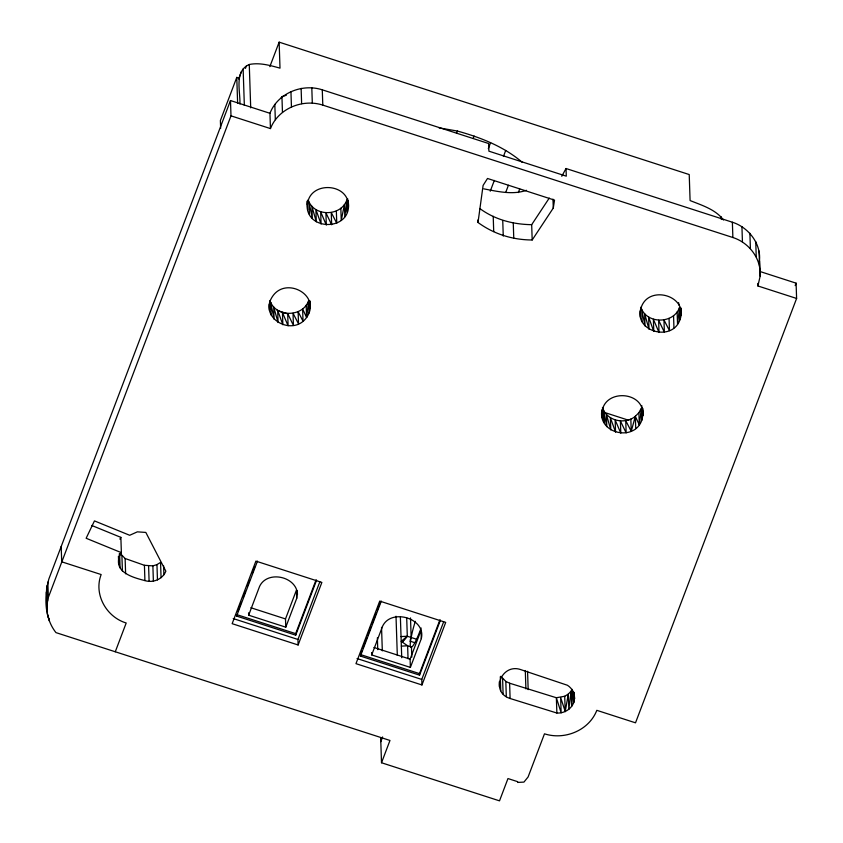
<?xml version="1.0" encoding="UTF-8"?>
<svg xmlns="http://www.w3.org/2000/svg" width="843" height="843" viewBox="0 0 843 843"><rect width="100%" height="100%" fill="white"/><g stroke="black" fill="none" stroke-linecap="round" stroke-linejoin="round"><path stroke-width="1.26" d="M573.809 692.609L573.609 702.841C570.985 709.458 563.883 713.484 556.875 713.03L510.11 698.499C489.498 691.998 501.901 662.651 521.037 669.711L567.413 685.254C573.219 688.847 576.064 696.381 573.609 702.841L573.229 691.365M307.611 200.75C301.383 231.983 353.607 232.626 348.159 201.34M347.738 200.486L347.242 212.32L346.831 200.086C340.888 216.83 313.533 216.893 308.169 199.78M642.218 408.592L641.734 420.425C634.052 441.995 597.761 433.492 601.86 410.362M680.449 307.906L679.953 319.739C672.124 342.743 632.398 331.025 641.26 307.252C649.11 284.228 688.847 295.946 679.953 319.739L679.542 307.505C673.61 324.249 646.244 324.313 640.88 307.2M759.901 271.478L796.098 283.164L796.603 298.454L635.517 722.82L596.823 710.333C588.994 730.502 564.631 740.344 544.483 733.821L528.097 776.972L523.946 782.093L517.676 782.43L517.634 781.672L507.971 778.553L499.509 800.85L381.51 762.757L389.972 740.46L55.975 632.619C44.236 617.93 44.068 596.243 48.905 578.878L230.487 100.549L269.939 113.289L270.455 128.589L230.993 115.849L230.487 100.549M572.818 691.313L571.67 706.392L571.164 691.102L572.134 689.321M269.317 304.228L269.518 310.35L270.772 302.837L274.101 319.223L273.701 306.989L278.074 322.521L277.674 310.298L282.848 324.745L282.447 312.511L288.095 325.756L287.684 313.533L293.427 325.461L293.027 313.238L298.527 323.891L298.116 311.668L303.016 321.162L302.616 308.938L306.599 317.453C321.794 295.84 286.652 276.051 272.763 296.083C257.568 317.695 292.7 337.485 306.599 317.453L308.612 300.772C302.679 317.526 275.303 317.6 269.939 300.477M346.831 200.086L344.829 216.756L344.418 204.533L341.236 220.476L340.835 208.253M642.598 408.233L642.84 415.567L641.734 420.425L641.323 408.191L638.91 412.649L635.327 416.347L639.31 424.872L641.881 405.768M679.542 307.505L677.54 324.176L677.129 311.942M478.013 222.489L483.102 185.407L487.507 178.474L554.525 200.118L553.282 208.063L532.186 239.981C512.555 239.918 493.893 234.101 478.013 222.489L477.928 219.939M230.993 115.849L48.346 597.413L47.082 604.073L47.029 610.838M556.875 713.03L556.359 697.741L561.143 712.809L560.637 697.519L565.231 711.566L568.319 694.052L571.164 691.102L568.825 709.353L568.319 694.052L564.715 696.265L556.359 697.741L509.604 683.209L505.811 681.418L500.847 676.286M421.31 638.625C426.305 618.319 391.247 607.961 382.627 626.138L371.7 654.927L410.383 667.414L421.31 638.625L421.036 630.374L410.109 659.152L410.383 667.414M248.58 612.84L248.653 615.2L285.777 627.181L296.704 598.404L297.379 590.954M119.421 556.201C113.826 572.45 133.236 577.603 144.922 580.595C153.004 583.208 162.688 579.246 165.86 571.196L145.828 532.428L137.346 531.849L129.685 535.284L94.458 520.9L86.144 538.266L121.371 552.66L119.421 556.201L119.337 553.651M759.079 263.364C762.483 245.334 749.332 227.589 732.367 222.215L566.032 168.516L561.775 176.282M796.603 298.454L757.91 285.967L760.133 276.219L759.627 260.93M631.238 431.31L635.327 416.347C624.958 424.967 606.465 420.878 602.503 407.496L603.894 422.48L603.493 410.256L606.802 426.632L606.391 414.408L610.796 429.941L610.385 417.717L615.559 432.164L615.158 419.93L620.806 433.176L620.395 420.942L626.149 432.88L625.738 420.657L631.238 431.31L630.838 419.087M239.949 104.068C240.413 91.36 234.006 71.149 249.265 64.49C259.57 62.371 270.108 65.406 280.002 68.146L279.138 42.15L689.226 174.554L690.09 200.55C701.85 205.302 715.633 209.422 723.494 220.012M239.096 78.146L236.778 77.398L220.392 120.549L220.645 128.326M238.601 79.021L241.404 71.655M245.45 68.378L246.367 65.965M269.844 66.639L279.138 42.15M115.28 651.765L126.197 622.998C106.408 617.034 93.478 594.304 101.16 574.547L61.708 561.807L61.191 546.506M237.958 610.901L241.203 602.345M243.058 597.466L245.366 591.354M247.22 586.475L249.539 580.363M252.32 573.04L254.639 566.928M316.578 580.216L295.714 635.169L236.609 616.085L257.473 561.132M248.653 615.2L259.581 586.412C267.305 569.847 296.915 576.412 297.495 594.494M456.506 133.436L457.412 131.044C480.563 137.441 503.798 146.513 522.217 162.288M285.777 627.181L285.503 618.931L296.43 590.142L296.704 598.404M473.218 138.421L474.124 136.029M295.714 635.169L295.672 633.641L316.062 579.9M298.116 644.979L321.868 582.418L255.903 561.111L232.152 623.683L298.116 644.979L297.937 639.468L319.824 581.818M488.329 148.631L490.605 142.636M490.236 191.203L494.335 180.413M503.44 156.429L505.716 150.433M505.695 192.457L508.424 185.27M518.329 192.573L519.699 188.98M440.415 620.195L419.551 675.148L360.446 656.075L361.784 650.88M362.711 648.436L366.884 637.445M367.811 635L371.057 626.454M371.984 624.01L376.157 613.019M377.084 610.574L380.33 602.028M360.446 656.075L381.31 601.112M410.246 639.879L411.152 637.487L410.509 617.93M380.815 741.65L382.596 736.951M419.551 675.148L419.498 673.62L439.898 619.89M421.953 684.959L445.705 622.397L379.729 601.091L355.978 663.662L421.953 684.959L421.774 679.447L443.66 621.797M795.17 285.608L796.098 283.164M269.939 113.289C277.811 93.151 302.131 83.246 322.279 89.822L488.645 143.531L488.898 151.171L566.285 176.166L566.032 168.516M270.455 128.589C278.316 108.452 302.637 98.547 322.795 105.112L732.883 237.515C749.195 242.742 761.471 258.812 760.133 276.219M119.885 539.13L120.865 537.37L91.708 525.452M281.046 98.262L281.962 96.618L286.325 95.259M532.186 239.981L531.68 224.681L549.257 198.084M402.343 642.176L407.306 636.244L406.695 617.824M401.974 642.018L407.306 636.244L417.264 639.458M120.17 553.377L125.122 558.509L144.416 565.295L152.878 565.874L156.956 564.62L160.56 562.407L161.066 577.697M526.443 190.307C512.734 195.123 497.633 191.487 483.777 188.853M401.026 636.581L407.306 636.244L401.194 641.354L407.622 645.791L411.468 647.045L411.805 657.129M401.352 646.138L407.622 645.791L408.044 658.689M439.077 127.873L457.412 131.044M479.751 208.495C494.915 219.675 513.018 224.396 531.68 224.681M603.788 412.227L628.688 420.267M277.147 310.435L288.411 314.07M409.793 641.08L414.672 642.661M250.856 607.74L285.503 618.931M373.923 647.477L410.109 659.152M295.672 633.641L236.567 614.558L236.609 616.085M360.393 654.537L419.498 673.62M233.216 618.572L297.937 639.468M357.042 658.552L421.774 679.447M642.556 410.604L642.482 408.149L642.84 415.567C644.916 390.794 603.662 388.36 601.944 412.807L601.902 410.383L602.229 417.77M348.359 207.452C350.425 182.678 309.191 180.244 307.453 204.691L307.389 201.066M309.887 302.005L310.129 308.148L308.612 300.772L309.023 313.006M678.604 302.669L679.11 305.198M46.797 597.782L46.397 592.155M309.529 300.572L309.845 303.185M602.302 409.445L603.894 422.48M347.59 198.579L348.064 202.499M574.041 692.44L574.283 694.98M574.252 692.535L574.494 698.952L574.199 692.43M759.069 251.024L759.575 266.314M757.825 283.417L757.91 285.967M755.739 241.583L756.245 256.873M749.891 233.269L750.396 248.559M741.935 226.683L742.441 241.973M732.367 222.215L732.883 237.515M721.25 216.872L721.334 219.475M680.701 307.463L680.775 309.918M673.546 315.661L673.957 327.895M669.057 318.38L669.468 330.614L663.968 319.95L664.368 332.184L658.625 320.245L659.026 332.479L653.378 319.234L653.789 331.457L648.615 317.01L649.015 329.244L644.621 313.712L645.032 325.935L641.713 309.56L642.124 321.784M640.248 310.962L640.448 317.084M638.91 412.649L639.31 424.872M635.327 416.347L635.738 428.581M552.987 199.138L553.282 208.063M564.715 696.265L565.231 711.566M513.25 222.752L513.756 238.053M527.56 671.239L528.171 689.637M525.294 670.512L525.906 688.91M502.755 220.75L503.26 236.051M509.604 683.209L510.11 698.499M493.208 216.282L493.713 231.583M505.811 681.418L506.316 696.708M502.597 678.784L503.113 694.074M500.31 676.729L500.774 690.754M499.288 681.85L499.456 686.95M400.383 617.192L401.732 657.74M396.01 616.222L397.316 655.411M381.542 627.361L382.322 650.88M377.369 637.835L377.759 649.658M380.678 737.709L381.51 762.757M371.615 652.566L371.7 654.927M336.346 210.961L336.757 223.195L331.257 212.531L331.657 224.765L325.914 212.826L326.315 225.06L320.667 211.814L321.078 224.048L315.904 209.591L316.304 221.825L311.921 206.293L312.331 218.527L309.002 202.141L309.413 214.364M322.279 89.822L322.795 105.112M311.805 87.809L312.31 103.099M307.326 201.024L307.737 209.665M309.76 300.73L310.129 308.148M301.12 88.378L301.625 103.668M306.188 305.229L306.599 317.453M290.94 91.518L291.446 106.819M281.952 96.987L282.458 112.277M274.818 104.395L275.324 119.695M270.772 302.837L271.183 315.071M249.265 64.49L250.708 107.862M243.132 68.926L244.344 105.417M236.778 77.398L237.631 103.32M163.605 565.822L163.9 574.747M156.956 564.62L157.462 579.91M152.878 565.874L153.384 581.164M148.6 566.085L149.106 581.375M144.416 565.295L144.922 580.595M125.122 558.509L125.628 573.798M121.919 555.874L122.425 571.164M120.865 537.37L121.371 552.66M119.622 553.83L120.085 567.845M118.42 556.275L118.768 564.041M47.84 582.113L48.346 597.413M49.094 618.204L49.179 620.754M47.06 585.421L47.566 600.722M48.083 614.958L48.167 617.508M46.576 588.783L47.45 614.189M421.131 628.003A28.725 3.878 -72.1 0 1 412.269 646.623L410.994 647.287A28.725 3.878 -72.1 0 1 410.931 638.562L412.153 632.745A28.725 3.878 -72.1 0 1 415.304 621.323M681.07 314.871L680.817 308.728L681.07 314.871"/></g></svg>
